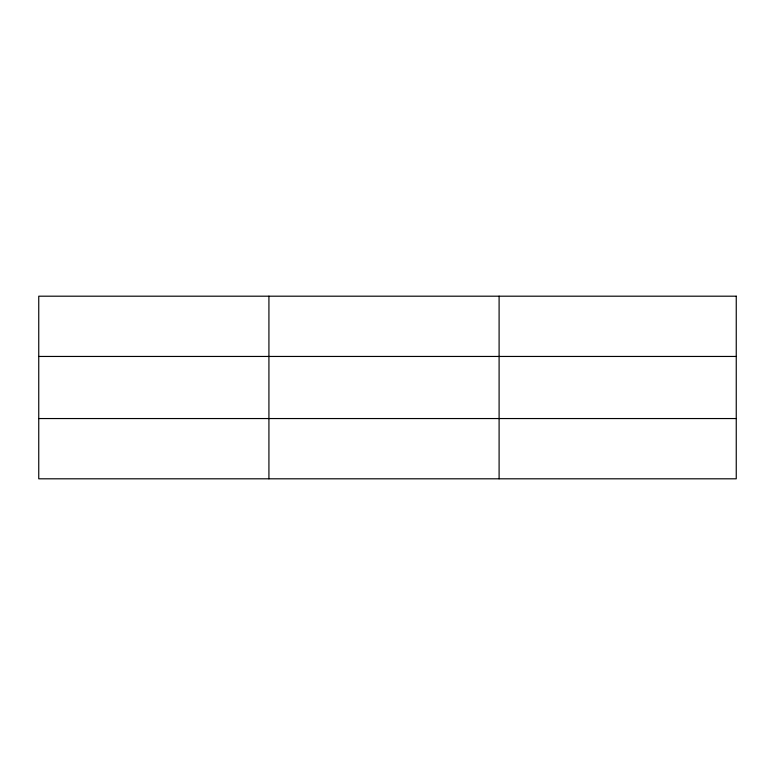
<?xml version="1.0" encoding="UTF-8"?>
<svg xmlns="http://www.w3.org/2000/svg" width="775" height="775" viewBox="0 0 775 775"><rect width="100%" height="100%" fill="white"/><g stroke="black" fill="none" stroke-linecap="round" stroke-linejoin="round"><path stroke-width="1.16" d="M268.925 296.195L268.925 478.805M499.1 296.195L499.1 478.805M38.75 356.452L736.25 356.452M38.75 418.548L736.25 418.548M736.25 296.195L736.25 478.805L38.75 478.805L38.75 296.195L736.25 296.195"/></g></svg>
